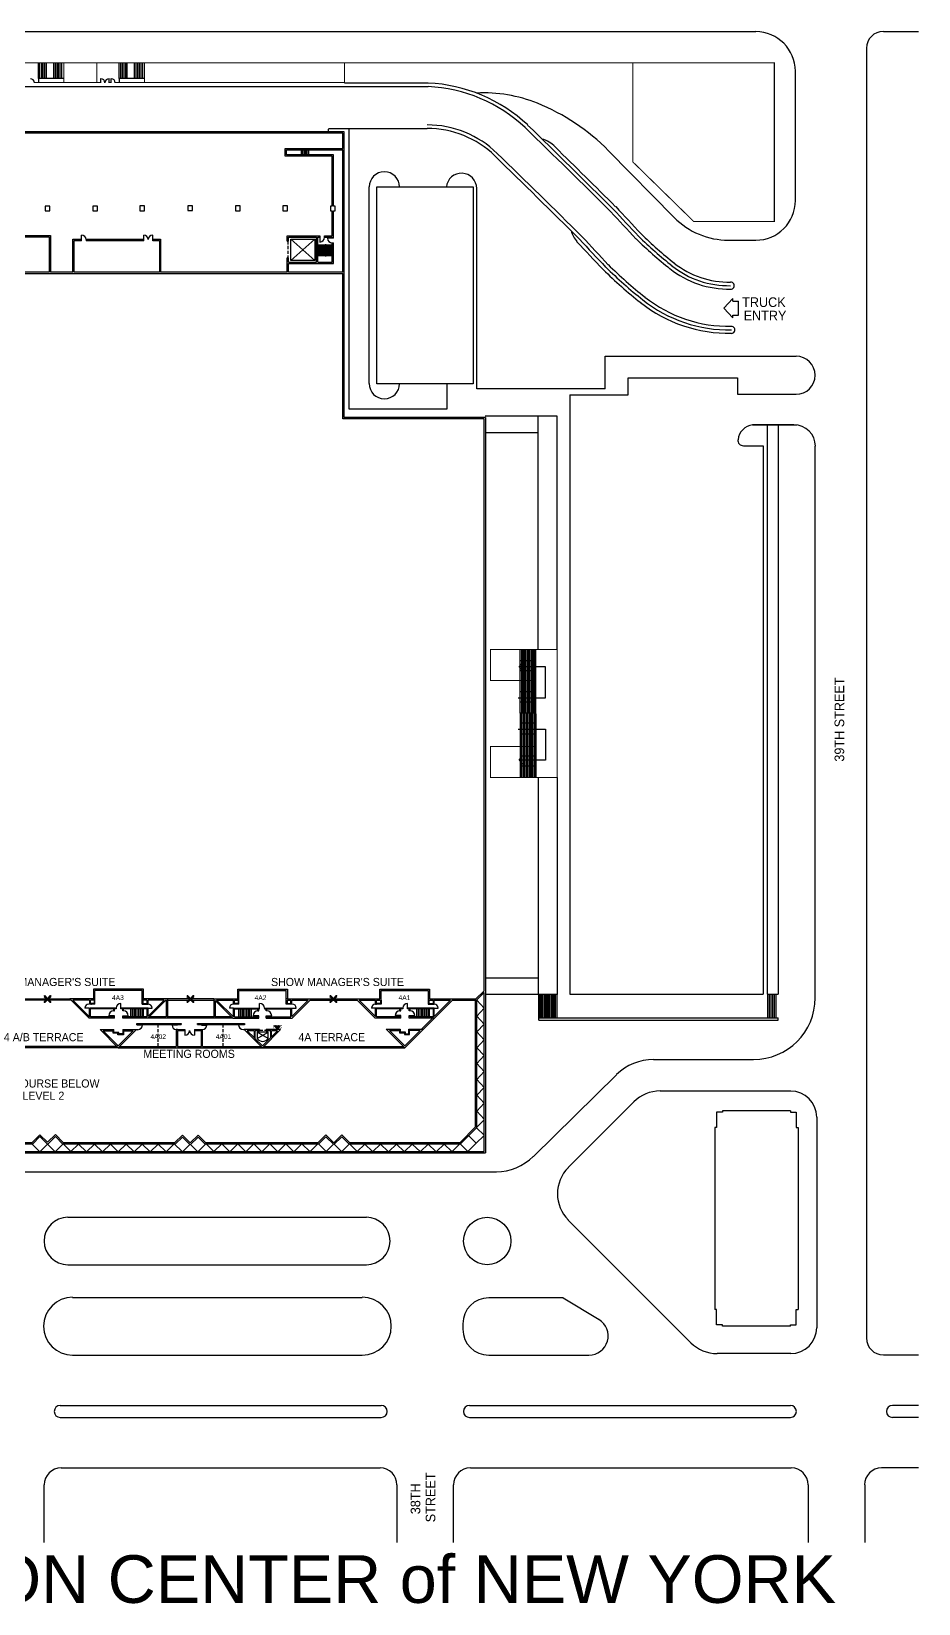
# Model space of a CAD drawing. Header units: inches. Extents: x 326 to 17310, y 169 to 12692.
# Drawn here: x 10605 to 17310, y 665 to 12547 of the extents above; entities that cross this region are included whole.
import ezdxf

# ---------------------------------------------------------------- set-up
doc = ezdxf.new("R2010")
doc.units = ezdxf.units.IN
doc.header["$LTSCALE"] = 96
doc.header["$MEASUREMENT"] = 0
doc.linetypes.add('HIDDEN', pattern=[0.375, 0.25, -0.125])
for name, color, linetype in [('BLDG_AIRWALLS', 4, 'HIDDEN'), ('BLDG_COLUMNS', 6, 'CONTINUOUS'), ('BLDG_DOORS', 5, 'CONTINUOUS'), ('BLDG_ELEVATOR', 3, 'CONTINUOUS'), ('BLDG_FHC', 1, 'CONTINUOUS'), ('BLDG_FIRE', 1, 'CONTINUOUS'), ('BLDG_GLASS', 4, 'CONTINUOUS'), ('BLDG_RAILING', 7, 'CONTINUOUS'), ('BLDG_STAIRS', 1, 'CONTINUOUS'), ('BLDG_STREET', 9, 'CONTINUOUS'), ('BLDG_STREETTEXT', 4, 'CONTINUOUS'), ('BLDG_TEXT', 5, 'CONTINUOUS'), ('BLDG_TRUSS', 1, 'CONTINUOUS'), ('BLDG_UTILITIES', 3, 'CONTINUOUS'), ('BLDG_WALLS', 2, 'CONTINUOUS')]:
    doc.layers.add(name, color=color, linetype=linetype)
doc.styles.add('ROMAND', font='Swis721 Lt BT Light.ttf')
doc.styles.get("Standard").update_dxf_attribs({"font": 'Swis721 Lt BT Light.ttf'})

# ---------------------------------------------------------------- blocks, each defined once
blk = doc.blocks.new('COL5X5')
at = {"layer": 'BLDG_COLUMNS'}
for p, q in [((-26, 21), (-5, 1)), ((-26, -20), (-5, 1)), ((-21, 27), (0, 6)), ((0, 6), (21, 27)), ((5, 1), (26, 21)), ((5, 1), (26, -20)), ((-26, -20), (-21, -25)), ((-21, -25), (0, -5)), ((0, -5), (21, -25))]:
    blk.add_line(p, q, dxfattribs=at)
at = {"layer": 'BLDG_COLUMNS', "const_width": 6.68}
for points in [[(-23, 27, 1), (-23, 21, 1)], [(27, 24, 1), (20, 24, 1)], [(-26, -23, 1), (-20, -23, 1)], [(23, -26, 1), (23, -19, 1)]]:
    blk.add_lwpolyline(points, format="xyb", close=True, dxfattribs=at)

msp = doc.modelspace()

# ---------------------------------------------------------------- linework, layer by layer
at = {"layer": 'BLDG_AIRWALLS'}
for points in [[(11562, 4875), (11562, 5041)], [(12055, 4875), (12055, 5041)]]:
    msp.add_lwpolyline(points, dxfattribs=at)
at = {"layer": 'BLDG_COLUMNS', "color": 6, "linetype": 'Continuous'}
for points in [[(10708, 11227), (10708, 11191), (10744, 11191), (10744, 11227), (10708, 11227)], [(11069, 11227), (11069, 11191), (11105, 11191), (11105, 11227), (11069, 11227)], [(11425, 11228), (11425, 11192), (11461, 11192), (11461, 11228), (11425, 11228)], [(11787, 11229), (11787, 11193), (11823, 11193), (11823, 11229), (11787, 11229)], [(12147, 11228), (12147, 11192), (12183, 11192), (12183, 11228), (12147, 11228)], [(12505, 11228), (12505, 11192), (12541, 11192), (12541, 11228), (12505, 11228)], [(12866, 11226), (12866, 11190), (12879, 11190)], [(12879, 11226), (12866, 11226)], [(12889, 11190), (12902, 11190), (12902, 11226), (12889, 11226)]]:
    msp.add_lwpolyline(points, dxfattribs=at)
at = {"layer": 'BLDG_DOORS'}
for p, q in [((11129, 12158), (11129, 12190)), ((11192, 12158), (11192, 12190)), ((11207, 12158), (11207, 12190))]:
    msp.add_line(p, q, dxfattribs=at)
at = {"layer": 'BLDG_DOORS', "linetype": 'HIDDEN'}
for p, q in [((12542, 10961), (12542, 10835)), ((12330, 4998), (12380, 4998))]:
    msp.add_line(p, q, dxfattribs=at)
at = {"layer": 'BLDG_DOORS'}
for points in [[(10984, 10964), (10984, 10974), (10984, 11008)], [(11454, 10964), (11454, 10974), (11454, 11008)], [(11522, 10964), (11522, 10974), (11522, 11008)], [(12785, 11001), (12785, 10991), (12785, 10955)], [(12889, 10984), (12879, 10984), (12843, 10984)], [(11045, 5165), (11039, 5165), (11009, 5165)], [(11282, 5159), (11282, 5165), (11282, 5201)], [(11487, 5165), (11517, 5165)], [(12132, 5165), (12102, 5165)], [(12330, 5159), (12330, 5165), (12330, 5201)], [(12571, 5165), (12577, 5165), (12607, 5165)], [(13212, 5165), (13206, 5165), (13176, 5165)], [(13448, 5159), (13448, 5165), (13448, 5201)], [(13649, 5165), (13679, 5165)], [(11233, 5108), (11227, 5108), (11191, 5108)], [(11295, 5108), (11301, 5108), (11337, 5108)], [(11409, 5038), (11445, 5038)], [(11708, 5036), (11700, 5036), (11668, 5036)], [(11765, 5004), (11765, 4996), (11765, 4960)], [(11837, 5004), (11837, 4996), (11837, 4960)], [(11891, 5036), (11899, 5036), (11931, 5036)], [(12216, 5039), (12207, 5039), (12171, 5039)], [(12323, 5108), (12317, 5108), (12281, 5108)], [(12379, 5108), (12385, 5108), (12421, 5108)], [(13396, 5109), (13390, 5109), (13354, 5109)], [(13461, 5109), (13467, 5109), (13503, 5109)]]:
    msp.add_lwpolyline(points, dxfattribs=at)
for centre, radius, start, end in [((10597, 12158), 31.6, 0, 90), ((11129, 12158), 31.6, 0, 90), ((11192, 12158), 31.6, 90, 180), ((11207, 12158), 31.6, 0, 90), ((10984, 10974), 34, 0, 90), ((11454, 10974), 34, 0, 90), ((11522, 10974), 34, 90, 180), ((12785, 10991), 36, 270, 0), ((12879, 10984), 36, 180, 270), ((11039, 5165), 30, 90, 180), ((11227, 5108), 36, 90, 180), ((11282, 5165), 36, 90, 180), ((11301, 5108), 36, 0, 90), ((11487, 5165), 30, 0, 90), ((12132, 5165), 30, 90, 180), ((12317, 5108), 36, 90, 180), ((12330, 5165), 36, 0, 90), ((12385, 5108), 36, 0, 90), ((12577, 5165), 30, 0, 90), ((13206, 5165), 30, 90, 180), ((13390, 5109), 36, 90, 180), ((13448, 5165), 36, 90, 180), ((13467, 5109), 36, 0, 90), ((13649, 5165), 30, 0, 90), ((11409, 5038), 36, 270, 0), ((11700, 5036), 32, 180, 270), ((11765, 4996), 36, 270, 0), ((11837, 4996), 36, 180, 270), ((11899, 5036), 32, 270, 0), ((12207, 5039), 36, 180, 269.9736)]:
    msp.add_arc(centre, radius, start, end, dxfattribs=at)
at = {"layer": 'BLDG_ELEVATOR', "linetype": 'Continuous'}
for p, q in [((12394, 4983), (12312, 4983)), ((12312, 4983), (12312, 4936)), ((12394, 4936), (12394, 4983))]:
    msp.add_line(p, q, dxfattribs=at)
at = {"layer": 'BLDG_ELEVATOR'}
msp.add_line((12312, 4936), (12394, 4983), dxfattribs=at)
for points in [[(12565, 10816), (12565, 10976), (12747, 10976), (12747, 10816), (12565, 10816)], [(12565, 10976), (12747, 10816)], [(12565, 10816), (12747, 10976)], [(12394, 4936), (12312, 4983)]]:
    msp.add_lwpolyline(points, dxfattribs=at)
at = {"layer": 'BLDG_ELEVATOR', "linetype": 'Continuous'}
msp.add_arc((12353, 4962), 48.8, 212.2132, 327.7868, dxfattribs=at)
at = {"layer": 'BLDG_FIRE'}
for p, q in [((12464, 5007), (12442, 5028)), ((12486, 5028), (12442, 5028)), ((12464, 5007), (12486, 5028))]:
    msp.add_line(p, q, dxfattribs=at)
for points in [[(12442, 5028), (12464, 5007), (12486, 5028)], [(12442, 5028), (12464, 5007), (12486, 5028), (12442, 5028)]]:
    msp.add_solid(points, dxfattribs=at)
at = {"layer": 'BLDG_GLASS'}
for points in [[(10551, 5235), (10895, 5235)], [(10905, 5225), (10541, 5225)]]:
    msp.add_lwpolyline(points, dxfattribs=at)
at = {"layer": 'BLDG_GLASS', "linetype": 'Continuous'}
for points in [[(11983, 5235), (11634, 5235)], [(12721, 5235), (13058, 5235)], [(13797, 5235), (13965, 5235)], [(11634, 5225), (11983, 5225)], [(12711, 5225), (13068, 5225)], [(13787, 5225), (13962, 5225)], [(11983, 5099), (11634, 5099)], [(11983, 5089), (11634, 5089)]]:
    msp.add_lwpolyline(points, dxfattribs=at)
at = {"layer": 'BLDG_RAILING', "linetype": 'Continuous'}
for points in [[(13554, 5006), (13637, 5089)], [(13568, 5006), (13651, 5089)], [(12361, 4875), (13417, 4875)], [(12351, 4865), (13427, 4865)]]:
    msp.add_lwpolyline(points, dxfattribs=at)
at = {"layer": 'BLDG_RAILING'}
for points in [[(11252, 4875), (10185, 4875)], [(11262, 4865), (10175, 4865)]]:
    msp.add_lwpolyline(points, dxfattribs=at)
at = {"layer": 'BLDG_STAIRS'}
for p, q in [((10658, 12191), (10658, 12310)), ((10670, 12191), (10670, 12310)), ((10683, 12191), (10683, 12310)), ((10695, 12191), (10695, 12310)), ((10707, 12191), (10707, 12310)), ((10720, 12191), (10720, 12310)), ((10774, 12191), (10774, 12310)), ((10786, 12191), (10786, 12310)), ((10799, 12191), (10799, 12310)), ((10811, 12191), (10811, 12310)), ((10823, 12191), (10823, 12310)), ((10835, 12191), (10835, 12310)), ((11269, 12191), (11269, 12310)), ((11281, 12191), (11281, 12310)), ((11293, 12191), (11293, 12310)), ((11306, 12191), (11306, 12310)), ((11318, 12191), (11318, 12310)), ((11330, 12191), (11330, 12310)), ((11385, 12191), (11385, 12310)), ((11397, 12191), (11397, 12310)), ((11409, 12191), (11409, 12310)), ((11421, 12191), (11421, 12310)), ((11434, 12191), (11434, 12310)), ((11446, 12191), (11446, 12310)), ((10850, 12191), (10658, 12191)), ((10658, 12191), (10658, 12160)), ((11460, 12191), (11269, 12191)), ((11269, 12191), (11269, 12160)), ((14301, 6909), (14300, 7875)), ((14312, 6909), (14311, 7875)), ((14323, 6909), (14321, 7875)), ((14333, 6909), (14332, 7875)), ((14344, 6909), (14343, 7875)), ((14355, 6909), (14354, 7875)), ((14366, 6909), (14364, 7875)), ((14376, 6909), (14375, 7875)), ((14387, 6909), (14386, 7875)), ((14398, 6909), (14397, 7875)), ((14409, 6909), (14407, 7875)), ((14420, 6909), (14418, 7875)), ((14300, 7793), (14418, 7793)), ((14300, 7717), (14418, 7717)), ((14300, 7559), (14418, 7559)), ((14300, 7480), (14418, 7480)), ((14300, 7398), (14418, 7398)), ((14300, 7320), (14418, 7320)), ((14300, 7238), (14418, 7238)), ((14300, 7073), (14418, 7073)), ((14300, 6997), (14418, 6997)), ((14439, 5092), (14439, 5267)), ((14450, 5092), (14450, 5267)), ((14460, 5092), (14460, 5267)), ((14471, 5092), (14471, 5267)), ((14482, 5092), (14482, 5267)), ((14492, 5092), (14492, 5267)), ((14503, 5092), (14503, 5267)), ((14514, 5092), (14514, 5267)), ((14524, 5092), (14524, 5267)), ((14535, 5092), (14535, 5267)), ((14546, 5092), (14546, 5267)), ((14556, 5092), (14556, 5267)), ((14567, 5092), (14567, 5267)), ((14578, 5092), (14578, 5267)), ((16171, 5092), (16171, 5271)), ((16183, 5092), (16183, 5271)), ((16196, 5092), (16196, 5271)), ((16208, 5092), (16208, 5271)), ((16220, 5092), (16220, 5271)), ((16233, 5092), (16233, 5271))]:
    msp.add_line(p, q, dxfattribs=at)
for points in [[(12646, 11613), (12646, 11651)], [(12657, 11613), (12657, 11651)], [(12668, 11613), (12668, 11651)], [(12679, 11613), (12679, 11651)], [(12690, 11613), (12690, 11651)], [(12701, 11613), (12701, 11651)], [(12771, 10933), (12825, 10933)], [(12825, 10848), (12825, 10936), (12833, 10936), (12833, 10848), (12825, 10848)], [(12833, 10933), (12879, 10933)], [(12771, 10923), (12825, 10923)], [(12771, 10913), (12825, 10913)], [(12771, 10903), (12825, 10903)], [(12771, 10893), (12825, 10893)], [(12771, 10883), (12825, 10883)], [(12771, 10873), (12825, 10873)], [(12771, 10863), (12825, 10863)], [(12771, 10853), (12825, 10853)], [(12833, 10923), (12879, 10923)], [(12833, 10913), (12879, 10913)], [(12833, 10903), (12879, 10903)], [(12833, 10893), (12879, 10893)], [(12833, 10883), (12879, 10883)], [(12833, 10873), (12879, 10873)], [(12833, 10863), (12879, 10863)], [(12833, 10853), (12879, 10853)], [(11357, 5099), (11357, 5159)], [(11369, 5099), (11369, 5159)], [(11381, 5099), (11381, 5159)], [(11393, 5099), (11393, 5159)], [(11405, 5099), (11405, 5159)], [(11417, 5099), (11417, 5159)], [(11429, 5099), (11429, 5159)], [(11441, 5099), (11441, 5159)], [(11453, 5099), (11453, 5159)], [(12173, 5099), (12173, 5159)], [(12185, 5099), (12185, 5159)], [(12197, 5099), (12197, 5159)], [(12209, 5099), (12209, 5159)], [(12221, 5099), (12221, 5159)], [(12233, 5099), (12233, 5159)], [(12245, 5099), (12245, 5159)], [(12257, 5099), (12257, 5159)], [(12269, 5099), (12269, 5159)], [(13519, 5099), (13519, 5159)], [(13531, 5099), (13531, 5159)], [(13543, 5099), (13543, 5159)], [(13555, 5099), (13555, 5159)], [(13567, 5099), (13567, 5159)], [(13579, 5099), (13579, 5159)], [(13591, 5099), (13591, 5159)], [(13603, 5099), (13603, 5159)], [(13615, 5099), (13615, 5159)]]:
    msp.add_lwpolyline(points, dxfattribs=at)
at = {"layer": 'BLDG_STREET'}
for p, q in [((2025, 12545), (16080, 12545)), ((17044, 12547), (17310, 12547)), ((16916, 12419), (16916, 2672)), ((16379, 11268), (16379, 12246)), ((7194, 12130), (13603, 12130)), ((13604, 12156), (12971, 12156)), ((12851, 11781), (12851, 11808)), ((12856, 11813), (13596, 11813)), ((13006, 9693), (13006, 11812)), ((15463, 11141), (14967, 11645)), ((13158, 9885), (13158, 11371)), ((13215, 11371), (13945, 11371)), ((13215, 9883), (13215, 11371)), ((13945, 11371), (13945, 9883)), ((13971, 9845), (13971, 11360)), ((15873, 10970), (16080, 10970)), ((14942, 10092), (16384, 10092)), ((14942, 9845), (14942, 10092)), ((13945, 9883), (13215, 9883)), ((13744, 9883), (13744, 9693)), ((15116, 9799), (15116, 9929)), ((15116, 9929), (15942, 9929)), ((15942, 9929), (15942, 9804)), ((14942, 9845), (13971, 9845)), ((14675, 9799), (14675, 5271)), ((14675, 9799), (15116, 9799)), ((15942, 9804), (16384, 9804)), ((13744, 9693), (13006, 9693)), ((16056, 9573), (16389, 9573)), ((16368, 9573), (16056, 9573)), ((16165, 9573), (16165, 5271)), ((16249, 9573), (16249, 5271)), ((15986, 9415), (16135, 9415)), ((16135, 9415), (16135, 5271)), ((16529, 5243), (16529, 9412)), ((14675, 5271), (16135, 5271)), ((16165, 5271), (16249, 5271)), ((15307, 4777), (16063, 4777)), ((14399, 4043), (15027, 4662)), ((15357, 4539), (16344, 4539)), ((15157, 4456), (14663, 3961)), ((15828, 4379), (15784, 4379)), ((15784, 4379), (15784, 4264)), ((16342, 4390), (15828, 4390)), ((15828, 4390), (15828, 4379)), ((16342, 4390), (16342, 4379)), ((16342, 4379), (16386, 4379)), ((16386, 4379), (16386, 4264)), ((16540, 4342), (16540, 2750)), ((15784, 4264), (15770, 4264)), ((15770, 4264), (15770, 2888)), ((16386, 4264), (16400, 4264)), ((16400, 4264), (16400, 2888)), ((7562, 3928), (14119, 3928)), ((10880, 3584), (13137, 3584)), ((14663, 3562), (15589, 2636)), ((10880, 3226), (13137, 3226)), ((10916, 2979), (13106, 2979)), ((14625, 2976), (14062, 2976)), ((14625, 2976), (14895, 2811)), ((15784, 2888), (15770, 2888)), ((15784, 2772), (15784, 2888)), ((16386, 2772), (16386, 2888)), ((16386, 2888), (16400, 2888)), ((13866, 2779), (13866, 2738)), ((15828, 2772), (15784, 2772)), ((15828, 2761), (15828, 2772)), ((16342, 2761), (15828, 2761)), ((16342, 2761), (16342, 2772)), ((16342, 2772), (16386, 2772)), ((10916, 2542), (13106, 2542)), ((14062, 2541), (14819, 2541)), ((16344, 2554), (15788, 2554)), ((17044, 2544), (17310, 2544)), ((10823, 2163), (13248, 2163)), ((13916, 2163), (16341, 2163)), ((17310, 2163), (17113, 2163)), ((10823, 2072), (13248, 2072)), ((13916, 2072), (16341, 2072)), ((17310, 2072), (17113, 2072)), ((10830, 1690), (13240, 1690)), ((13923, 1690), (16348, 1690)), ((17310, 1690), (17030, 1690)), ((10702, 1127), (10702, 1562)), ((13368, 1562), (13368, 1127)), ((13795, 1127), (13795, 1562)), ((16476, 1562), (16476, 1127)), ((16903, 1562), (16903, 1127))]:
    msp.add_line(p, q, dxfattribs=at)
msp.add_circle((14050, 3405), 179, dxfattribs=at)
for centre, radius, start, end in [((16080, 12246), 299, 0, 90), ((17044, 12419), 128, 90, 180), ((13550, 10979), 1152, 46.8885, 87.3551), ((13550, 10979), 1179, 46.8885, 87.3551), ((14026, 11005), 1077, 67.9726, 93.0345), ((13832, 10527), 1593, 44.574, 67.9726), ((12856, 11808), 5.2, 90, 180), ((13596, 11080), 760, 45.8208, 90), ((13596, 11080), 734, 45.8208, 90), ((-43946, -48107), 83595, 45.17536, 45.79685), ((-43946, -48107), 83622, 45.17536, 45.79686), ((14413, 11537), 203, 42.444, 75.4819), ((-44215, -48360), 84017, 45.16691, 45.60575), ((-43300, -47471), 82375, 45.19601, 45.82084), ((-43300, -47471), 82402, 45.19601, 45.82084), ((13273, 11371), 115, 0.2807, 180), ((13856, 11360), 115, 0, 174.3254), ((35184, 29831), 27491, 222.7097, 223.2922), ((35184, 29831), 27464, 222.7073, 223.2922), ((35184, 29831), 27437, 222.7049, 223.2922), ((16080, 11268), 299, 270, 0), ((15873, 11544), 575, 224.574, 270), ((14956, 11136), 289, 199.4152, 218.0246), ((35194, 29842), 27847, 222.6989, 223.2922), ((35194, 29842), 27820, 222.6989, 223.2922), ((35194, 29842), 27793, 222.6989, 223.2922), ((17487, 13344), 3307, 225.6525, 231.5645), ((17487, 13344), 3280, 225.6525, 231.5645), ((17487, 13344), 3254, 225.6525, 231.5645), ((17487, 13366), 3663, 225.6525, 231.5645), ((17487, 13366), 3636, 225.6525, 231.5645), ((17487, 13366), 3610, 225.6525, 231.5645), ((15877, 11319), 720, 231.6447, 271.0061), ((15877, 11319), 694, 231.6447, 271.0061), ((15877, 11319), 667, 231.6447, 271.0061), ((15890, 10625), 26.6, 270, 92.0121), ((15877, 11341), 1076, 231.6447, 271.0061), ((15877, 11341), 1050, 231.6447, 271.0061), ((15877, 11341), 1023, 231.6447, 271.0061), ((15896, 10291), 26.6, 270.7935, 91.2187), ((16384, 9948), 144, 270, 90), ((13273, 9885), 115, 180, 359.4087), ((16070, 9449), 125, 96.2505, 174.8075), ((16368, 9412), 162, 0, 90), ((15986, 9457), 41.4, 174.8075, 270), ((16063, 5243), 466, 270, 0), ((15307, 4379), 398, 90, 134.5706), ((15357, 4257), 282, 90, 135.0365), ((16344, 4342), 196, 0, 90), ((14119, 4327), 398, 270, 314.5706), ((14863, 3762), 282, 135.0365, 224.999), ((10880, 3405), 179, 90, 270), ((13137, 3405), 179, 270, 90), ((10916, 2761), 219, 90, 270), ((13106, 2761), 219, 270, 90), ((14062, 2779), 196, 90, 180), ((14062, 2738), 196, 180, 270), ((14819, 2687), 145, 270, 58.6637), ((16344, 2750), 196, 270, 0), ((15788, 2836), 282, 224.999, 270), ((17044, 2672), 128, 180, 270), ((10823, 2117), 45.7, 90, 270), ((13248, 2117), 45.7, 270, 90), ((13916, 2117), 45.7, 90, 270), ((16341, 2117), 45.7, 270, 90), ((17113, 2117), 45.7, 90, 270), ((10830, 1562), 128, 90, 180), ((13240, 1562), 128, 0, 90), ((13923, 1562), 128, 90, 180), ((16348, 1562), 128, 0, 90), ((17030, 1562), 128, 90, 180)]:
    msp.add_arc(centre, radius, start, end, dxfattribs=at)
at = {"layer": 'BLDG_STREETTEXT'}
for p, q in [((15838, 10455), (15907, 10528)), ((15907, 10507), (15907, 10528)), ((15907, 10507), (15948, 10507)), ((15948, 10402), (15948, 10507)), ((15907, 10381), (15838, 10455)), ((15907, 10381), (15907, 10402)), ((15907, 10402), (15948, 10402))]:
    msp.add_line(p, q, dxfattribs=at)
at = {"layer": 'BLDG_TRUSS'}
for points in [[(14026, 4327), (13972, 4387), (14026, 4447), (13972, 4507), (14026, 4566), (13972, 4626), (14026, 4686), (13972, 4746), (14026, 4806), (13972, 4865), (14026, 4925), (13972, 4985), (14026, 5045), (13972, 5104), (14026, 5164), (13972, 5224)], [(13972, 4266), (14026, 4321)], [(10669, 4194), (10784, 4080)], [(10671, 4081), (10786, 4194)], [(13967, 4144), (13910, 4201)], [(13965, 4142), (14026, 4203)], [(14026, 4205), (13970, 4261)], [(10608, 4140), (10667, 4081)], [(10784, 4080), (10844, 4140)], [(10845, 4140), (10904, 4081)], [(10904, 4081), (10962, 4138)], [(10962, 4138), (11022, 4079)], [(11022, 4079), (11082, 4138)], [(11082, 4138), (11142, 4079)], [(11142, 4079), (11202, 4138)], [(11202, 4138), (11262, 4079)], [(11262, 4079), (11322, 4138)], [(11322, 4138), (11382, 4079)], [(11382, 4079), (11442, 4138)], [(11442, 4138), (11502, 4079)], [(11502, 4079), (11562, 4138)], [(11562, 4138), (11620, 4081)], [(11684, 4140), (11626, 4081)], [(11684, 4140), (11744, 4081)], [(11803, 4134), (11750, 4081)], [(11808, 4134), (11861, 4081)], [(11865, 4081), (11924, 4140)], [(11985, 4082), (11927, 4140)], [(11985, 4082), (12044, 4140)], [(12044, 4140), (12104, 4080)], [(12104, 4080), (12165, 4140)], [(12165, 4140), (12226, 4080)], [(12226, 4080), (12286, 4140)], [(12286, 4140), (12347, 4080)], [(12347, 4080), (12407, 4140)], [(12407, 4140), (12468, 4080)], [(12468, 4080), (12529, 4140)], [(12529, 4140), (12589, 4080)], [(12589, 4080), (12650, 4140)], [(12650, 4140), (12711, 4080)], [(12770, 4140), (12711, 4081)], [(12774, 4140), (12833, 4081)], [(12889, 4136), (12834, 4081)], [(12893, 4136), (12949, 4081)], [(12950, 4081), (13009, 4140)], [(13067, 4082), (13009, 4140)], [(13067, 4082), (13124, 4138)], [(13124, 4138), (13182, 4081)], [(13186, 4081), (13244, 4138)], [(13244, 4138), (13302, 4081)], [(13306, 4081), (13364, 4138)], [(13364, 4138), (13422, 4081)], [(13426, 4081), (13484, 4138)], [(13484, 4138), (13542, 4081)], [(13546, 4081), (13604, 4138)], [(13604, 4138), (13662, 4081)], [(13666, 4081), (13724, 4138)], [(13724, 4138), (13782, 4081)], [(13844, 4140), (13785, 4081)], [(13904, 4082), (13846, 4140)], [(13965, 4142), (13904, 4082)]]:
    msp.add_lwpolyline(points, dxfattribs=at)
at = {"layer": 'BLDG_UTILITIES'}
for p, q in [((14292, 7744), (14316, 7775)), ((14490, 7744), (14292, 7744)), ((14292, 7744), (14316, 7714)), ((14490, 7511), (14490, 7744)), ((14283, 7511), (14490, 7511)), ((14283, 7274), (14490, 7274)), ((14490, 7274), (14490, 7040)), ((14292, 7040), (14316, 7071)), ((14490, 7040), (14292, 7040)), ((14292, 7040), (14316, 7010))]:
    msp.add_line(p, q, dxfattribs=at)
at = {"layer": 'BLDG_WALLS', "linetype": 'Continuous'}
for p, q in [((8645, 10717), (12958, 10717)), ((12958, 9619), (12958, 10717)), ((14026, 9619), (12958, 9619)), ((14026, 5296), (14026, 9619))]:
    msp.add_line(p, q, dxfattribs=at)
at = {"layer": 'BLDG_WALLS'}
for p, q in [((14578, 9638), (14034, 9638)), ((14434, 7876), (14434, 9638)), ((14578, 7876), (14578, 9638)), ((14434, 9514), (14034, 9514)), ((14434, 6909), (14434, 5267)), ((14578, 6909), (14578, 5267)), ((14434, 5391), (14037, 5391)), ((14578, 5267), (14037, 5267)), ((14439, 5092), (16250, 5092)), ((14439, 5073), (14439, 5092)), ((14439, 5073), (16250, 5073)), ((16250, 5073), (16250, 5092))]:
    msp.add_line(p, q, dxfattribs=at)
at = {"layer": 'BLDG_WALLS', "const_width": 7.66}
for points in [[(15151, 12310), (15151, 11560), (15611, 11110), (16220, 11110), (16220, 12310), (7290, 12310)], [(10850, 12310), (10850, 12160)], [(11100, 12310), (11100, 12160)], [(11238, 12160), (12971, 12160), (12971, 12310)], [(11460, 12310), (11460, 12160)], [(10629, 12160), (11129, 12160)], [(11192, 12160), (11207, 12160)], [(14414, 7143), (14074, 7143), (14074, 6909), (14578, 6909), (14578, 7876), (14074, 7875), (14074, 7641), (14414, 7641)]]:
    msp.add_lwpolyline(points, dxfattribs=at)
at = {"layer": 'BLDG_WALLS', "linetype": 'Continuous'}
for points in [[(14036, 9629), (12968, 9629), (12968, 11789), (8455, 11789)], [(12958, 11661), (12958, 11779), (9292, 11779)], [(12879, 11226), (12879, 11603), (12522, 11603), (12522, 11661), (12958, 11661)], [(12889, 11226), (12889, 11613), (12532, 11613), (12532, 11651), (12958, 11651)], [(12958, 10727), (12958, 11651)], [(12879, 11001), (12879, 11190)], [(12889, 10984), (12889, 11190)], [(10364, 10727), (10364, 11005), (10749, 11005), (10749, 10727)], [(10374, 10727), (10374, 10995), (10739, 10995), (10739, 10727)], [(10917, 10727), (10917, 10977), (10984, 10977)], [(10927, 10727), (10927, 10967), (10984, 10967)], [(11018, 10977), (11454, 10977)], [(11018, 10974), (11018, 10964)], [(11018, 10967), (11454, 10967)], [(11522, 10977), (11582, 10977), (11582, 10727)], [(11522, 10967), (11572, 10967), (11572, 10727)], [(12537, 10961), (12537, 11001), (12785, 11001)], [(12537, 10961), (12547, 10961)], [(12547, 10961), (12547, 10991), (12761, 10991)], [(12547, 10792), (12889, 10792), (12889, 10948)], [(12761, 10802), (12761, 10991)], [(12771, 10802), (12771, 10991)], [(12771, 10991), (12785, 10991)], [(12771, 10802), (12879, 10802), (12879, 10948)], [(12821, 10991), (12821, 11001)], [(12821, 11001), (12879, 11001)], [(12821, 10991), (12879, 10991)], [(12879, 10984), (12879, 10991)], [(12879, 10948), (12889, 10948)], [(12547, 10835), (12537, 10835)], [(12537, 10727), (12537, 10835)], [(12547, 10802), (12547, 10835)], [(10739, 10727), (10374, 10727)], [(10917, 10727), (10749, 10727)], [(11572, 10727), (10927, 10727)], [(12537, 10727), (11582, 10727)], [(12547, 10802), (12761, 10802)], [(12547, 10727), (12547, 10792)], [(12958, 10727), (12547, 10727)], [(14036, 9629), (14036, 4071)], [(11634, 5235), (11452, 5235), (11452, 5308), (11075, 5308), (11075, 5235), (10895, 5235)], [(10895, 5235), (11041, 5089)], [(11075, 5235), (11085, 5235)], [(11442, 5298), (11085, 5298)], [(11085, 5235), (11085, 5298)], [(11085, 5195), (11085, 5235)], [(11442, 5235), (11442, 5298)], [(11452, 5235), (11442, 5235)], [(11442, 5194), (11442, 5235)], [(11634, 5235), (11634, 5089)], [(11983, 5235), (12164, 5235), (12164, 5308), (12541, 5308), (12541, 5235), (12721, 5235)], [(11983, 5235), (11983, 5089)], [(12164, 5235), (12174, 5235)], [(12174, 5298), (12531, 5298)], [(12174, 5235), (12174, 5298)], [(12174, 5194), (12174, 5235)], [(12531, 5235), (12531, 5298)], [(12541, 5235), (12531, 5235)], [(12531, 5195), (12531, 5235)], [(12721, 5235), (12575, 5089)], [(13058, 5235), (13239, 5235), (13239, 5308), (13614, 5308), (13614, 5235), (13797, 5235)], [(13058, 5235), (13204, 5089)], [(13249, 5225), (13249, 5298), (13604, 5298)], [(13604, 5298), (13604, 5194)], [(13651, 5089), (13797, 5235)], [(13962, 5232), (14026, 5296)], [(13962, 4267), (13962, 5232)], [(13972, 5228), (14026, 5282)], [(13972, 4263), (13972, 5228)], [(14026, 4081), (14026, 5282)], [(10919, 5225), (11045, 5100)], [(11045, 5225), (10919, 5225)], [(11045, 5225), (11045, 5195)], [(11085, 5195), (11045, 5195)], [(11045, 5100), (11045, 5165)], [(11246, 5165), (11049, 5165)], [(11079, 5225), (11079, 5201), (11051, 5201)], [(11079, 5225), (11051, 5225)], [(11051, 5201), (11051, 5225)], [(11051, 5099), (11051, 5159)], [(11227, 5159), (11051, 5159)], [(11054, 5195), (11060, 5195)], [(11227, 5144), (11227, 5159)], [(11227, 5144), (11233, 5144)], [(11233, 5144), (11233, 5159)], [(11246, 5159), (11233, 5159)], [(11246, 5165), (11246, 5159)], [(11487, 5104), (11487, 5165), (11282, 5165)], [(11295, 5159), (11282, 5159)], [(11295, 5144), (11295, 5159)], [(11301, 5144), (11295, 5144)], [(11481, 5099), (11481, 5159), (11301, 5159)], [(11301, 5144), (11301, 5159)], [(11442, 5194), (11487, 5194), (11487, 5225)], [(11481, 5225), (11448, 5225)], [(11448, 5225), (11448, 5200), (11481, 5200), (11481, 5225)], [(11486, 5089), (11624, 5227)], [(11608, 5225), (11487, 5225)], [(11487, 5104), (11608, 5225)], [(11624, 5227), (11624, 5099)], [(12127, 5089), (11993, 5223)], [(11993, 5223), (11993, 5099)], [(12005, 5225), (12132, 5225)], [(12132, 5098), (12005, 5225)], [(12132, 5194), (12132, 5225)], [(12174, 5194), (12132, 5194)], [(12132, 5098), (12132, 5165)], [(12132, 5165), (12330, 5165)], [(12140, 5225), (12168, 5225)], [(12168, 5225), (12168, 5200), (12140, 5200)], [(12140, 5200), (12140, 5225)], [(12140, 5099), (12140, 5159)], [(12140, 5159), (12317, 5159)], [(12317, 5144), (12317, 5159)], [(12317, 5144), (12323, 5144)], [(12323, 5159), (12330, 5159)], [(12323, 5144), (12323, 5159)], [(12366, 5165), (12571, 5165)], [(12366, 5165), (12366, 5159)], [(12366, 5159), (12379, 5159)], [(12379, 5144), (12379, 5159)], [(12385, 5144), (12379, 5144)], [(12385, 5159), (12565, 5159)], [(12385, 5144), (12385, 5159)], [(12573, 5195), (12531, 5195)], [(12539, 5225), (12539, 5201), (12565, 5201)], [(12539, 5225), (12565, 5225)], [(12565, 5201), (12565, 5225)], [(12565, 5099), (12565, 5159)], [(12697, 5225), (12573, 5101)], [(12573, 5225), (12697, 5225)], [(12573, 5195), (12573, 5225)], [(12577, 5195), (12573, 5195)], [(12573, 5101), (12573, 5165)], [(13082, 5225), (13206, 5225)], [(13082, 5225), (13206, 5102)], [(13206, 5195), (13206, 5225)], [(13206, 5195), (13212, 5195)], [(13206, 5102), (13206, 5165)], [(13212, 5225), (13243, 5225)], [(13249, 5225), (13249, 5195), (13212, 5195)], [(13212, 5201), (13212, 5225)], [(13243, 5225), (13243, 5201), (13212, 5201)], [(13412, 5165), (13212, 5165)], [(13390, 5159), (13212, 5159)], [(13212, 5099), (13212, 5159)], [(13390, 5145), (13390, 5159)], [(13390, 5145), (13396, 5145)], [(13396, 5145), (13396, 5159)], [(13412, 5159), (13396, 5159)], [(13412, 5165), (13412, 5159)], [(13649, 5165), (13448, 5165)], [(13461, 5159), (13448, 5159)], [(13461, 5145), (13461, 5159)], [(13467, 5145), (13461, 5145)], [(13643, 5159), (13467, 5159)], [(13467, 5145), (13467, 5159)], [(13604, 5194), (13649, 5194)], [(13610, 5225), (13643, 5225)], [(13610, 5225), (13610, 5200), (13643, 5200)], [(13643, 5200), (13643, 5225)], [(13643, 5099), (13643, 5159)], [(13649, 5194), (13649, 5225)], [(13649, 5225), (13773, 5225)], [(13649, 5101), (13773, 5225)], [(13649, 5101), (13649, 5165)], [(11233, 5089), (11041, 5089)], [(11227, 5099), (11051, 5099)], [(11124, 5003), (11229, 5003)], [(11124, 5003), (11262, 4865)], [(11148, 4993), (11223, 4993)], [(11262, 4879), (11148, 4993)], [(11259, 4976), (11223, 4976), (11223, 4993)], [(11227, 5099), (11227, 5108)], [(11265, 4982), (11229, 4982), (11229, 5003)], [(11233, 5089), (11233, 5108)], [(11302, 4993), (11302, 4964), (11259, 4964)], [(11262, 4865), (11399, 5003)], [(11262, 4879), (11375, 4993)], [(11295, 5089), (11295, 5108)], [(11486, 5089), (11295, 5089)], [(11296, 5003), (11399, 5003)], [(11296, 5003), (11296, 4970)], [(11301, 5099), (11301, 5108)], [(11481, 5099), (11301, 5099)], [(11302, 4993), (11375, 4993)], [(11409, 5002), (11399, 5002)], [(11401, 5038), (11401, 5049), (11738, 5049)], [(11401, 5038), (11409, 5038)], [(11409, 5038), (11409, 5041), (11700, 5041)], [(11634, 5089), (11486, 5089)], [(11624, 5099), (11496, 5099)], [(11700, 5041), (11700, 5036)], [(11708, 5004), (11700, 5004)], [(11700, 5004), (11700, 4875)], [(11708, 5041), (11738, 5041)], [(11708, 5041), (11708, 5036)], [(11708, 5004), (11765, 5004)], [(11708, 4996), (11708, 4875)], [(11708, 4996), (11765, 4996)], [(11738, 5049), (11738, 5041)], [(11837, 5004), (11891, 5004)], [(11837, 4996), (11891, 4996)], [(11860, 5041), (11860, 5049)], [(11860, 5049), (12215, 5049), (12215, 5039)], [(11860, 5041), (11891, 5041)], [(11891, 5036), (11891, 5041)], [(11891, 5004), (11899, 5004)], [(11891, 4875), (11891, 4996)], [(11899, 5036), (11899, 5041)], [(11899, 5041), (12207, 5041), (12207, 5039)], [(11899, 4875), (11899, 5004)], [(12127, 5089), (11983, 5089)], [(12117, 5099), (11993, 5099)], [(12127, 5089), (12323, 5089)], [(12140, 5099), (12317, 5099)], [(12207, 5003), (12213, 5003)], [(12351, 4865), (12213, 5003)], [(12330, 5003), (12213, 5003)], [(12290, 4940), (12237, 4993)], [(12290, 4993), (12237, 4993)], [(12290, 4940), (12290, 4993)], [(12330, 4993), (12296, 4993)], [(12296, 4934), (12296, 4993)], [(12317, 5099), (12317, 5108)], [(12323, 5089), (12323, 5108)], [(12330, 5003), (12330, 4993)], [(12488, 5003), (12351, 4865)], [(12379, 5089), (12379, 5108)], [(12379, 5089), (12575, 5089)], [(12488, 5003), (12380, 5003)], [(12380, 4993), (12380, 5003)], [(12414, 4993), (12380, 4993)], [(12385, 5099), (12385, 5108)], [(12385, 5099), (12565, 5099)], [(12414, 4942), (12414, 4993)], [(12420, 4948), (12420, 4993)], [(12464, 4993), (12420, 4993)], [(12420, 4948), (12464, 4993)], [(13396, 5089), (13204, 5089)], [(13390, 5099), (13212, 5099)], [(13287, 5006), (13427, 4865)], [(13287, 5006), (13392, 5006)], [(13427, 4879), (13311, 4996)], [(13311, 4996), (13386, 4996)], [(13386, 4996), (13386, 4979), (13425, 4979), (13425, 4965), (13463, 4965), (13463, 4996)], [(13390, 5099), (13390, 5109)], [(13392, 5006), (13392, 4985), (13431, 4985), (13431, 4971), (13457, 4971), (13457, 5006)], [(13396, 5089), (13396, 5109)], [(13427, 4865), (13568, 5006)], [(13427, 4879), (13544, 4996)], [(13457, 5006), (13568, 5006)], [(13461, 5089), (13461, 5109)], [(13651, 5089), (13461, 5089)], [(13544, 4996), (13463, 4996)], [(13467, 5099), (13467, 5109)], [(13643, 5099), (13467, 5099)], [(11259, 4964), (11259, 4976)], [(11265, 4970), (11265, 4982)], [(11296, 4970), (11265, 4970)], [(11272, 4875), (11700, 4875)], [(11708, 4875), (11891, 4875)], [(11899, 4875), (12341, 4875)], [(12351, 4879), (12296, 4934)], [(12351, 4879), (12414, 4942)], [(11262, 4865), (12351, 4865)], [(10611, 4150), (10669, 4208)], [(10615, 4140), (10669, 4194)], [(10669, 4208), (10727, 4151)], [(10727, 4151), (10786, 4209)], [(10786, 4209), (10845, 4150)], [(10786, 4194), (10841, 4140)], [(11690, 4150), (11746, 4205)], [(11694, 4140), (11746, 4191)], [(11746, 4205), (11806, 4146)], [(11746, 4191), (11806, 4131)], [(11806, 4146), (11866, 4205)], [(11806, 4131), (11866, 4191)], [(11866, 4205), (11922, 4150)], [(11866, 4191), (11917, 4140)], [(12773, 4150), (12831, 4208)], [(12777, 4140), (12831, 4193)], [(12831, 4208), (12891, 4148)], [(12831, 4193), (12891, 4134)], [(12891, 4148), (12951, 4208)], [(12891, 4134), (12951, 4193)], [(12951, 4208), (13009, 4150)], [(12951, 4193), (13005, 4140)], [(13845, 4150), (13962, 4267)], [(13849, 4140), (13972, 4263)], [(7534, 4081), (14026, 4081)], [(7544, 4071), (14036, 4071)], [(9759, 4140), (10615, 4140)], [(9763, 4150), (10611, 4150)], [(10841, 4140), (11694, 4140)], [(10845, 4150), (11690, 4150)], [(11917, 4140), (12777, 4140)], [(11922, 4150), (12773, 4150)], [(13005, 4140), (13849, 4140)], [(13009, 4150), (13845, 4150)]]:
    msp.add_lwpolyline(points, dxfattribs=at)

# ---------------------------------------------------------------- block references
at = {"layer": 'BLDG_COLUMNS'}
for p in [(10727, 5233), (11807, 5233), (12887, 5233)]:
    msp.add_blockref('COL5X5', p, dxfattribs=at)

# ---------------------------------------------------------------- texts
at = {"layer": 'BLDG_FHC', "style": 'ROMAND'}
msp.add_text('FHC', height=24, dxfattribs=at).set_placement((12431, 5013))
at = {"layer": 'BLDG_STREETTEXT', "style": 'ROMAND', "width": 0.9375}
for s, p in [('TRUCK', (15977, 10464)), ('ENTRY', (15988, 10363))]:
    msp.add_text(s, height=72.8, dxfattribs=at).set_placement(p)
for s, height, p in [('39TH STREET', 72.79, (16748, 7028)), ('38TH', 72.8, (13544, 1340)), ('STREET', 72.8, (13658, 1279))]:
    msp.add_text(s, height=height, rotation=90, dxfattribs=at).set_placement(p)
at = {"layer": 'BLDG_STREETTEXT'}
msp.add_text('JACOB K. JAVITS CONVENTION CENTER of NEW YORK', height=360, dxfattribs=at).set_placement((3414, 670))
at = {"layer": 'BLDG_TEXT', "style": 'ROMAND', "width": 0.9375}
for s, height, p in [("SHOW MANAGER'S SUITE", 61.29, (10235, 5332)), ("SHOW MANAGER'S SUITE", 61.29, (12416, 5332)), ('4 A/B TERRACE', 61.29, (10397, 4915)), ('4A TERRACE', 61.3, (12623, 4915)), ('MEETING ROOMS', 61.29, (11451, 4789)), ('CONCOURSE BELOW', 61.29, (10286, 4565)), ('LEVEL 2', 61.3, (10537, 4472))]:
    msp.add_text(s, height=height, dxfattribs=at).set_placement(p)
at = {"layer": 'BLDG_TEXT', "style": 'ROMAND'}
for s, p in [('4A3', (11214, 5226)), ('4A2', (12292, 5226)), ('4A1', (13380, 5226)), ('4A02', (11505, 4932)), ('4A01', (11998, 4932))]:
    msp.add_text(s, height=36, dxfattribs=at).set_placement(p)

doc.saveas('drawing.dxf')
